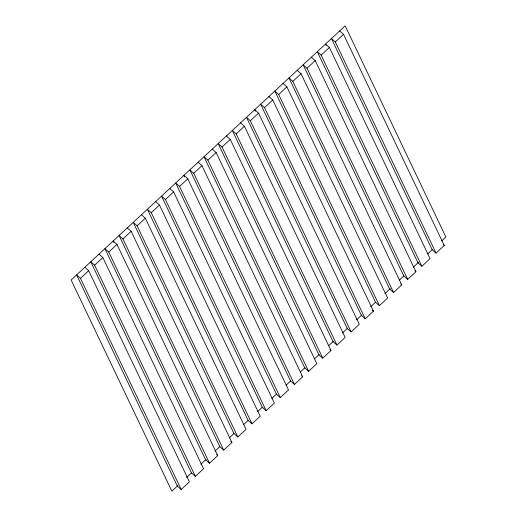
<?xml version="1.0" encoding="UTF-8"?>
<svg xmlns="http://www.w3.org/2000/svg" width="517" height="517" viewBox="0 0 517 517"><rect width="100%" height="100%" fill="white"/><g stroke="black" fill="none" stroke-linecap="round" stroke-linejoin="round"><path stroke-width="0.78" d="M88.691 270.701L189.409 481.857L181.189 489.483L80.471 278.327L88.691 270.701L84.833 267.283M102.851 257.569L203.562 468.732L195.342 476.351L94.624 265.195L102.851 257.569L98.986 254.151M117.004 244.438L217.722 455.6L209.501 463.219L108.783 252.063L117.004 244.438L113.145 241.025L113.843 242.479M131.163 231.306L231.881 442.468L223.661 450.094L122.943 238.932L131.163 231.306L127.305 227.894M145.322 218.174L246.04 429.336L237.82 436.962L137.102 225.8L145.322 218.174L141.464 214.762M159.482 205.049L260.2 416.204L251.979 423.83L151.261 212.668L159.482 205.049L155.617 201.63M173.634 191.917L274.353 403.073L266.132 410.698L165.414 199.543L173.634 191.917L169.776 188.498M187.794 178.785L288.512 389.947L280.292 397.567L179.573 186.411L187.794 178.785L183.936 175.366L184.627 176.827M201.953 165.653L302.671 376.815L294.451 384.441L193.733 173.279L201.953 165.653L198.095 162.241M216.112 152.521L316.831 363.684L308.61 371.309L207.892 160.147L216.112 152.521L212.254 149.109M230.265 139.396L330.983 350.552L322.763 358.178L222.045 147.015L230.265 139.396L226.407 135.977M244.425 126.264L345.143 337.42L336.922 345.046L236.204 133.89L244.425 126.264L240.567 122.846M258.584 113.133L359.302 324.295L351.082 331.914L250.364 120.758L258.584 113.133L254.726 109.714L255.417 111.174M272.743 100.001L373.461 311.163L365.241 318.789L264.523 107.626L272.743 100.001L268.885 96.589M286.903 86.869L387.621 298.031L379.394 305.657L278.682 94.495L286.903 86.869L283.038 83.457M301.056 73.744L401.774 284.899L393.553 292.525L292.835 81.363L301.056 73.744L297.197 70.325M315.215 60.612L415.933 271.768L407.713 279.393L306.995 68.231L315.215 60.612L311.357 57.193M329.374 47.48L430.092 258.636L421.872 266.261L321.154 55.106L329.374 47.48L325.516 44.061L326.208 45.522M343.534 34.348L444.252 245.51L436.031 253.13L335.313 41.974L343.534 34.348L339.675 30.936M177.764 485.663L171.844 491.15L71.126 279.988L345.156 25.85L445.874 237.012L441.725 240.851M186.643 477.43L191.38 473.036M200.848 464.253L206.173 459.316M215.053 451.082L219.79 446.688M229.257 437.905L233.988 433.517M243.462 424.735L248.192 420.34M257.666 411.558L262.397 407.17M271.871 398.387L276.601 393.993M286.075 385.21L290.806 380.822M300.28 372.04L305.011 367.645M314.485 358.863L319.215 354.475M328.683 345.692L333.42 341.298M342.299 333.064L347.624 328.127M356.504 319.894L361.829 314.956M370.708 306.717L375.439 302.329M384.913 293.546L390.238 288.609M399.118 280.376L403.848 275.981L303.136 64.819L306.995 68.231M413.322 267.199L418.647 262.261M427.527 254.028L432.257 249.633M335.313 41.974L331.449 38.555L432.167 249.717L436.031 253.13M321.154 55.106L317.296 51.687L418.014 262.849L421.872 266.261M292.835 81.363L288.977 77.951L389.695 289.106L393.553 292.525M278.682 94.495L274.818 91.082L375.536 302.238L379.394 305.657M443.147 244.535L444.252 245.51M264.523 107.626L260.665 104.208L361.383 315.37L365.241 318.789M250.364 120.758L246.506 117.34L347.224 328.502L351.082 331.914M414.828 270.792L415.933 271.768M403.855 275.975L407.713 279.393M236.204 133.89L232.346 130.471L333.064 341.634L336.922 345.046M400.675 283.923L401.774 284.899M222.045 147.015L218.187 143.603L318.905 354.759L322.763 358.178M207.892 160.147L204.028 156.735L304.746 367.891L308.61 371.309M372.356 310.187L373.461 311.163M193.733 173.279L189.875 169.86L290.593 381.023L294.451 384.441M179.573 186.411L175.715 182.992L276.433 394.154L280.292 397.567M165.414 199.543L161.556 196.124L262.274 407.286L266.132 410.698M329.885 349.576L330.983 350.552M151.261 212.668L147.397 209.256L248.115 420.411L251.979 423.83M137.102 225.8L133.244 222.388L233.962 433.543L237.82 436.962M301.566 375.84L302.671 376.815M122.943 238.932L119.084 235.513L219.803 446.675L223.661 450.094M108.783 252.063L104.925 248.645L205.643 459.807L209.501 463.219M94.624 265.195L90.766 261.776L191.484 472.939L195.342 476.351M80.471 278.327L76.613 274.908L177.325 486.064L181.189 489.483M230.776 441.492L231.881 442.468M216.623 454.624L217.722 455.6"/></g></svg>
